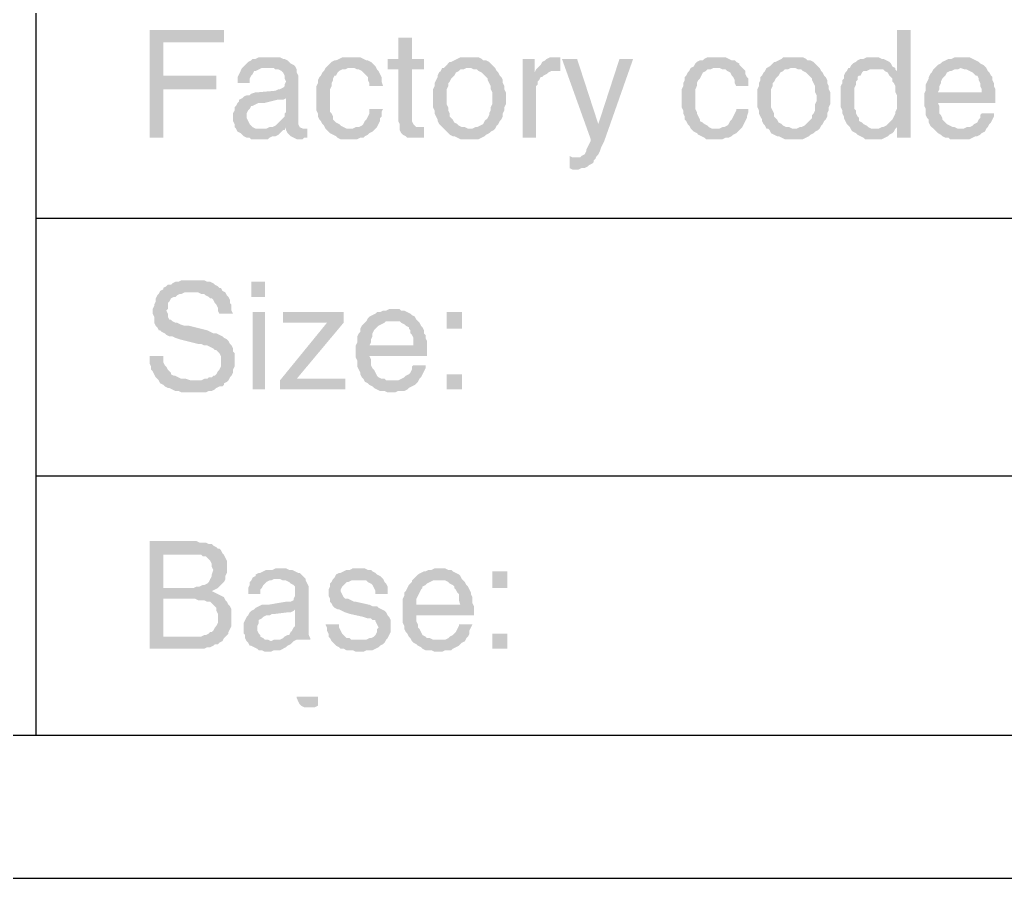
# Model space of a CAD drawing. Header units: inches. Extents: x 3613 to 8393, y -2205 to -794.
# Drawn here: x 5775.01 to 5804.36, y -1864.98 to -1839.43 of the extents above; entities that cross this region are included whole.
import ezdxf

# ---------------------------------------------------------------- set-up
doc = ezdxf.new("R2010")
doc.units = ezdxf.units.IN
doc.header["$MEASUREMENT"] = 0

msp = doc.modelspace()

# ---------------------------------------------------------------- hatches: boundary and pattern name
at = {"transparency": 33554559}
for points in [[(5781.094, -1839.738), (5778.882, -1839.738), (5778.882, -1842.942), (5779.288, -1842.942), (5779.288, -1841.498), (5780.868, -1841.498), (5780.868, -1841.091), (5779.288, -1841.091), (5779.288, -1840.099), (5781.094, -1840.099), (5781.094, -1839.918)], [(5786.69, -1839.963), (5786.284, -1839.963), (5786.284, -1840.595), (5785.968, -1840.595), (5785.968, -1840.911), (5786.284, -1840.911), (5786.284, -1842.445), (5786.329, -1842.536), (5786.329, -1842.716), (5786.374, -1842.806), (5786.419, -1842.852), (5786.419, -1842.852), (5786.51, -1842.897), (5786.555, -1842.942), (5787.051, -1842.942), (5787.051, -1842.626), (5786.825, -1842.626), (5786.78, -1842.581), (5786.735, -1842.536), (5786.69, -1842.445), (5786.69, -1840.911), (5787.051, -1840.911), (5787.051, -1840.595), (5786.69, -1840.595)], [(5801.539, -1839.738), (5801.132, -1839.738), (5801.132, -1840.956), (5800.771, -1840.956), (5800.862, -1841.001), (5800.907, -1841.091), (5800.952, -1841.137), (5800.997, -1841.182), (5800.997, -1841.272), (5801.042, -1841.317), (5801.087, -1841.407), (5801.087, -1841.588), (5801.132, -1841.678), (5801.132, -1842.084), (5801.087, -1842.175), (5801.087, -1842.22), (5801.042, -1842.31), (5800.997, -1842.4), (5800.952, -1842.445), (5800.952, -1842.445), (5800.862, -1842.536), (5800.816, -1842.581), (5800.726, -1842.626), (5801.132, -1842.626), (5801.132, -1842.942), (5801.539, -1842.942)], [(5782.448, -1840.55), (5782.132, -1840.55), (5782.041, -1840.595), (5781.951, -1840.595), (5781.906, -1840.64), (5781.816, -1840.685), (5781.771, -1840.73), (5781.726, -1840.776), (5781.68, -1840.821), (5781.635, -1840.866), (5781.59, -1840.956), (5781.545, -1841.046), (5781.5, -1841.137), (5781.5, -1841.317), (5781.861, -1841.317), (5781.861, -1841.182), (5781.906, -1841.091), (5781.951, -1841.046), (5781.996, -1840.956), (5782.041, -1840.956), (5782.132, -1840.911), (5782.222, -1840.866), (5782.402, -1840.866), (5783.215, -1840.821), (5783.17, -1840.776), (5783.079, -1840.73), (5783.034, -1840.685), (5782.989, -1840.64), (5782.899, -1840.595), (5782.854, -1840.595), (5782.764, -1840.55), (5782.538, -1840.55)], [(5784.885, -1840.55), (5784.614, -1840.55), (5784.524, -1840.595), (5784.433, -1840.64), (5784.388, -1840.64), (5784.298, -1840.685), (5784.253, -1840.73), (5784.163, -1840.821), (5784.118, -1840.866), (5784.975, -1840.866), (5785.065, -1840.911), (5785.11, -1840.911), (5785.201, -1840.956), (5785.246, -1841.001), (5785.336, -1841.091), (5785.381, -1841.137), (5785.381, -1841.227), (5785.426, -1841.317), (5785.426, -1841.407), (5785.833, -1841.407), (5785.787, -1841.272), (5785.787, -1841.137), (5785.742, -1841.046), (5785.697, -1840.956), (5785.652, -1840.911), (5785.607, -1840.821), (5785.562, -1840.776), (5785.517, -1840.73), (5785.471, -1840.685), (5785.381, -1840.64), (5785.336, -1840.64), (5785.246, -1840.595), (5785.156, -1840.55), (5784.975, -1840.55)], [(5788.405, -1840.55), (5788.134, -1840.55), (5788.044, -1840.595), (5787.954, -1840.64), (5787.863, -1840.685), (5787.818, -1840.685), (5787.728, -1840.776), (5787.683, -1840.821), (5787.638, -1840.866), (5787.593, -1840.866), (5787.548, -1840.956), (5787.502, -1841.001), (5787.457, -1841.091), (5787.457, -1841.137), (5787.412, -1841.227), (5787.367, -1841.317), (5787.367, -1841.407), (5787.322, -1841.498), (5787.322, -1841.768), (5787.322, -1842.039), (5787.367, -1842.13), (5787.367, -1842.22), (5787.412, -1842.31), (5787.457, -1842.4), (5787.457, -1842.445), (5787.502, -1842.536), (5787.548, -1842.581), (5787.638, -1842.671), (5788.405, -1842.671), (5788.36, -1842.671), (5788.27, -1842.626), (5788.179, -1842.626), (5788.089, -1842.581), (5788.044, -1842.536), (5787.954, -1842.491), (5787.909, -1842.4), (5787.863, -1842.355), (5787.818, -1842.31), (5787.818, -1842.22), (5787.773, -1842.13), (5787.773, -1842.039), (5787.728, -1841.949), (5787.728, -1841.498), (5787.773, -1841.407), (5787.773, -1841.317), (5787.818, -1841.272), (5787.863, -1841.182), (5787.909, -1841.137), (5787.954, -1841.091), (5787.999, -1841.001), (5788.089, -1840.956), (5788.134, -1840.911), (5788.225, -1840.911), (5788.315, -1840.866), (5789.172, -1840.866), (5789.127, -1840.821), (5789.037, -1840.73), (5788.992, -1840.685), (5788.902, -1840.64), (5788.811, -1840.64), (5788.766, -1840.595), (5788.676, -1840.55), (5788.495, -1840.55)], [(5791.023, -1840.55), (5790.797, -1840.55), (5790.707, -1840.595), (5790.662, -1840.64), (5790.571, -1840.685), (5790.526, -1840.776), (5790.481, -1840.821), (5790.436, -1840.866), (5790.391, -1840.911), (5791.023, -1840.956), (5791.113, -1840.956), (5791.113, -1840.55), (5791.113, -1840.55)], [(5795.762, -1840.55), (5795.491, -1840.55), (5795.401, -1840.595), (5795.355, -1840.64), (5795.265, -1840.64), (5795.175, -1840.685), (5795.13, -1840.73), (5795.085, -1840.821), (5794.994, -1840.866), (5795.852, -1840.866), (5795.942, -1840.911), (5796.032, -1840.911), (5796.078, -1840.956), (5796.168, -1841.001), (5796.213, -1841.091), (5796.258, -1841.137), (5796.303, -1841.227), (5796.303, -1841.317), (5796.348, -1841.407), (5796.709, -1841.407), (5796.709, -1841.182), (5796.664, -1841.137), (5796.619, -1841.046), (5796.619, -1840.956), (5796.574, -1840.911), (5796.484, -1840.821), (5796.439, -1840.776), (5796.439, -1840.73), (5796.348, -1840.685), (5796.303, -1840.64), (5796.213, -1840.64), (5796.123, -1840.595), (5796.032, -1840.55), (5795.852, -1840.55)], [(5798.063, -1840.55), (5797.747, -1840.55), (5797.702, -1840.595), (5797.612, -1840.64), (5797.522, -1840.685), (5797.477, -1840.685), (5797.386, -1840.776), (5797.341, -1840.821), (5797.251, -1840.866), (5797.251, -1840.866), (5797.206, -1840.956), (5797.161, -1841.001), (5797.116, -1841.091), (5797.07, -1841.137), (5797.07, -1841.227), (5797.025, -1841.317), (5797.025, -1841.407), (5796.98, -1841.498), (5796.98, -1841.768), (5796.98, -1842.039), (5797.025, -1842.13), (5797.025, -1842.22), (5797.07, -1842.31), (5797.116, -1842.4), (5797.116, -1842.445), (5797.161, -1842.536), (5797.206, -1842.581), (5797.251, -1842.671), (5798.063, -1842.671), (5798.018, -1842.671), (5797.928, -1842.626), (5797.838, -1842.626), (5797.747, -1842.581), (5797.702, -1842.536), (5797.612, -1842.491), (5797.567, -1842.4), (5797.522, -1842.355), (5797.477, -1842.31), (5797.477, -1842.22), (5797.431, -1842.13), (5797.386, -1842.039), (5797.386, -1841.498), (5797.431, -1841.407), (5797.431, -1841.317), (5797.477, -1841.272), (5797.522, -1841.182), (5797.567, -1841.137), (5797.612, -1841.091), (5797.657, -1841.001), (5797.747, -1840.956), (5797.793, -1840.911), (5797.883, -1840.911), (5797.973, -1840.866), (5798.831, -1840.866), (5798.785, -1840.821), (5798.695, -1840.73), (5798.65, -1840.685), (5798.56, -1840.64), (5798.47, -1840.64), (5798.424, -1840.595), (5798.334, -1840.55), (5798.154, -1840.55)], [(5800.41, -1840.55), (5800.23, -1840.55), (5800.139, -1840.595), (5800.049, -1840.595), (5799.959, -1840.64), (5799.914, -1840.685), (5799.824, -1840.73), (5799.778, -1840.776), (5799.733, -1840.866), (5799.688, -1840.866), (5800.5, -1840.911), (5800.726, -1840.911), (5800.771, -1840.956), (5801.132, -1840.956), (5801.087, -1840.911), (5801.087, -1840.866), (5800.997, -1840.821), (5800.952, -1840.73), (5800.907, -1840.685), (5800.816, -1840.64), (5800.726, -1840.595), (5800.681, -1840.595), (5800.591, -1840.55), (5800.5, -1840.55)], [(5803.073, -1840.55), (5802.847, -1840.55), (5802.757, -1840.595), (5802.667, -1840.595), (5802.577, -1840.64), (5802.486, -1840.685), (5802.441, -1840.73), (5802.351, -1840.776), (5802.306, -1840.821), (5802.261, -1840.866), (5803.028, -1840.866), (5803.163, -1840.911), (5803.208, -1840.911), (5803.299, -1840.956), (5803.389, -1841.001), (5803.434, -1841.046), (5803.479, -1841.091), (5803.524, -1841.091), (5803.569, -1841.182), (5803.569, -1841.227), (5803.615, -1841.317), (5803.615, -1841.407), (5803.66, -1841.498), (5803.66, -1841.588), (5802.351, -1841.588), (5801.945, -1841.633), (5801.945, -1841.994), (5801.99, -1842.084), (5801.99, -1842.265), (5802.035, -1842.355), (5802.08, -1842.4), (5802.08, -1842.491), (5802.125, -1842.581), (5802.17, -1842.626), (5802.216, -1842.671), (5803.028, -1842.671), (5802.938, -1842.671), (5802.847, -1842.626), (5802.802, -1842.626), (5802.712, -1842.581), (5802.622, -1842.536), (5802.577, -1842.491), (5802.531, -1842.445), (5802.486, -1842.4), (5802.486, -1842.355), (5802.441, -1842.265), (5802.396, -1842.22), (5802.396, -1841.994), (5802.351, -1841.904), (5804.066, -1841.904), (5804.066, -1841.498), (5804.021, -1841.407), (5804.021, -1841.317), (5803.976, -1841.227), (5803.976, -1841.137), (5803.931, -1841.091), (5803.885, -1841.001), (5803.84, -1840.956), (5803.795, -1840.866), (5803.75, -1840.821), (5803.705, -1840.776), (5803.615, -1840.73), (5803.569, -1840.685), (5803.479, -1840.64), (5803.389, -1840.595), (5803.299, -1840.55), (5803.163, -1840.55)], [(5783.215, -1840.821), (5782.402, -1840.866), (5782.583, -1840.866), (5782.628, -1840.911), (5782.718, -1840.911), (5782.809, -1840.956), (5782.854, -1841.001), (5782.899, -1841.091), (5782.899, -1841.182), (5782.944, -1841.272), (5782.944, -1841.272), (5782.899, -1841.362), (5782.899, -1841.407), (5782.854, -1841.453), (5782.764, -1841.498), (5782.718, -1841.498), (5782.628, -1841.543), (5782.132, -1841.588), (5782.041, -1841.588), (5781.906, -1841.633), (5781.861, -1841.678), (5781.771, -1841.678), (5781.68, -1841.723), (5782.944, -1841.768), (5782.944, -1842.175), (5782.944, -1842.175), (5782.899, -1842.22), (5782.899, -1842.31), (5782.854, -1842.355), (5782.764, -1842.445), (5782.718, -1842.491), (5782.673, -1842.536), (5782.628, -1842.581), (5782.538, -1842.626), (5782.448, -1842.626), (5782.357, -1842.671), (5781.455, -1842.671), (5781.5, -1842.761), (5781.59, -1842.806), (5781.635, -1842.852), (5781.68, -1842.897), (5781.771, -1842.942), (5781.861, -1842.942), (5781.906, -1842.987), (5782.402, -1842.987), (5782.448, -1842.942), (5782.538, -1842.897), (5782.628, -1842.897), (5782.718, -1842.852), (5782.764, -1842.806), (5782.854, -1842.716), (5782.899, -1842.716), (5782.944, -1842.626), (5783.35, -1842.626), (5783.305, -1842.536), (5783.305, -1841.091), (5783.26, -1841.001), (5783.26, -1840.911)], [(5784.118, -1840.866), (5784.072, -1840.956), (5784.027, -1841.001), (5783.982, -1841.091), (5783.937, -1841.137), (5783.892, -1841.227), (5783.892, -1841.317), (5783.847, -1841.407), (5783.847, -1842.13), (5783.892, -1842.22), (5783.892, -1842.31), (5783.937, -1842.4), (5783.982, -1842.445), (5784.027, -1842.536), (5784.072, -1842.581), (5784.118, -1842.671), (5784.84, -1842.671), (5784.749, -1842.671), (5784.659, -1842.626), (5784.569, -1842.581), (5784.524, -1842.536), (5784.433, -1842.491), (5784.388, -1842.445), (5784.343, -1842.4), (5784.343, -1842.31), (5784.298, -1842.22), (5784.253, -1842.175), (5784.253, -1841.498), (5784.298, -1841.407), (5784.298, -1841.317), (5784.343, -1841.227), (5784.343, -1841.182), (5784.388, -1841.091), (5784.433, -1841.091), (5784.479, -1841.001), (5784.524, -1840.956), (5784.614, -1840.911), (5784.704, -1840.911), (5784.794, -1840.866), (5784.885, -1840.866)], [(5789.172, -1840.866), (5788.405, -1840.866), (5788.45, -1840.866), (5788.54, -1840.911), (5788.631, -1840.911), (5788.676, -1840.956), (5788.766, -1841.001), (5788.811, -1841.046), (5788.902, -1841.137), (5788.947, -1841.182), (5788.947, -1841.227), (5788.992, -1841.317), (5789.037, -1841.407), (5789.037, -1841.498), (5789.082, -1841.588), (5789.082, -1841.949), (5789.037, -1842.039), (5789.037, -1842.13), (5788.992, -1842.22), (5788.992, -1842.265), (5788.947, -1842.355), (5788.902, -1842.4), (5788.856, -1842.445), (5788.811, -1842.536), (5788.721, -1842.581), (5788.631, -1842.626), (5788.586, -1842.626), (5788.495, -1842.671), (5787.638, -1842.671), (5787.683, -1842.716), (5787.773, -1842.806), (5787.818, -1842.852), (5787.909, -1842.897), (5787.954, -1842.897), (5788.044, -1842.942), (5788.134, -1842.987), (5788.676, -1842.987), (5788.766, -1842.942), (5788.856, -1842.897), (5788.902, -1842.852), (5788.992, -1842.806), (5789.037, -1842.761), (5789.127, -1842.716), (5789.172, -1842.671), (5789.172, -1842.671), (5789.217, -1842.581), (5789.263, -1842.536), (5789.308, -1842.445), (5789.353, -1842.4), (5789.398, -1842.31), (5789.398, -1842.22), (5789.443, -1842.13), (5789.443, -1842.039), (5789.488, -1841.949), (5789.488, -1841.768), (5789.488, -1841.588), (5789.443, -1841.498), (5789.443, -1841.407), (5789.398, -1841.317), (5789.398, -1841.227), (5789.353, -1841.137), (5789.308, -1841.091), (5789.263, -1841.001), (5789.217, -1840.956)], [(5790.346, -1840.595), (5789.985, -1840.595), (5789.985, -1842.942), (5790.391, -1842.942), (5790.391, -1841.407), (5790.436, -1841.362), (5790.436, -1841.272), (5790.481, -1841.227), (5790.526, -1841.137), (5790.571, -1841.137), (5790.617, -1841.091), (5790.707, -1841.046), (5790.346, -1841.001)], [(5791.609, -1840.595), (5791.158, -1840.595), (5792.016, -1842.987), (5792.241, -1842.536)], [(5793.279, -1840.595), (5792.873, -1840.595), (5792.241, -1842.536), (5792.016, -1842.987), (5792.016, -1843.032), (5792.016, -1843.032), (5791.971, -1843.122), (5791.925, -1843.213), (5791.88, -1843.303), (5791.88, -1843.348), (5791.835, -1843.438), (5791.745, -1843.483), (5791.7, -1843.529), (5791.609, -1843.529), (5792.151, -1843.574), (5792.196, -1843.483), (5792.241, -1843.438), (5792.286, -1843.348), (5792.332, -1843.213), (5792.377, -1843.122), (5792.422, -1843.032)], [(5794.994, -1840.866), (5794.949, -1840.956), (5794.904, -1841.001), (5794.859, -1841.091), (5794.814, -1841.137), (5794.814, -1841.227), (5794.769, -1841.317), (5794.769, -1841.407), (5794.724, -1841.498), (5794.724, -1842.039), (5794.769, -1842.13), (5794.769, -1842.22), (5794.814, -1842.31), (5794.814, -1842.4), (5794.859, -1842.445), (5794.904, -1842.536), (5794.949, -1842.581), (5794.994, -1842.671), (5795.762, -1842.671), (5795.626, -1842.671), (5795.536, -1842.626), (5795.491, -1842.581), (5795.401, -1842.536), (5795.355, -1842.491), (5795.265, -1842.445), (5795.265, -1842.4), (5795.22, -1842.31), (5795.175, -1842.22), (5795.175, -1842.175), (5795.13, -1842.084), (5795.13, -1841.498), (5795.175, -1841.407), (5795.175, -1841.317), (5795.22, -1841.227), (5795.265, -1841.182), (5795.31, -1841.091), (5795.31, -1841.091), (5795.355, -1841.001), (5795.446, -1840.956), (5795.491, -1840.911), (5795.581, -1840.911), (5795.671, -1840.866), (5795.762, -1840.866)], [(5798.831, -1840.866), (5798.063, -1840.866), (5798.108, -1840.866), (5798.199, -1840.911), (5798.289, -1840.911), (5798.334, -1840.956), (5798.424, -1841.001), (5798.47, -1841.046), (5798.56, -1841.137), (5798.605, -1841.182), (5798.605, -1841.227), (5798.65, -1841.317), (5798.695, -1841.407), (5798.695, -1841.588), (5798.74, -1841.678), (5798.74, -1841.859), (5798.695, -1841.949), (5798.695, -1842.13), (5798.65, -1842.22), (5798.605, -1842.265), (5798.605, -1842.355), (5798.56, -1842.4), (5798.515, -1842.445), (5798.424, -1842.536), (5798.379, -1842.581), (5798.289, -1842.626), (5798.244, -1842.626), (5798.154, -1842.671), (5797.296, -1842.671), (5797.341, -1842.716), (5797.386, -1842.806), (5797.477, -1842.852), (5797.567, -1842.897), (5797.612, -1842.897), (5797.702, -1842.942), (5797.793, -1842.987), (5798.334, -1842.987), (5798.424, -1842.942), (5798.515, -1842.897), (5798.56, -1842.852), (5798.65, -1842.806), (5798.695, -1842.761), (5798.785, -1842.716), (5798.831, -1842.671), (5798.831, -1842.671), (5798.876, -1842.581), (5798.921, -1842.536), (5798.966, -1842.445), (5799.011, -1842.4), (5799.056, -1842.31), (5799.056, -1842.22), (5799.101, -1842.13), (5799.101, -1842.039), (5799.147, -1841.949), (5799.147, -1841.768), (5799.147, -1841.588), (5799.101, -1841.498), (5799.101, -1841.407), (5799.056, -1841.317), (5799.056, -1841.227), (5799.011, -1841.137), (5798.966, -1841.091), (5798.921, -1841.001), (5798.876, -1840.956)], [(5799.688, -1840.866), (5799.643, -1840.956), (5799.598, -1841.001), (5799.553, -1841.091), (5799.553, -1841.182), (5799.508, -1841.227), (5799.508, -1841.317), (5799.462, -1841.407), (5799.462, -1842.039), (5799.508, -1842.13), (5799.508, -1842.22), (5799.553, -1842.31), (5799.553, -1842.355), (5799.598, -1842.445), (5799.643, -1842.536), (5799.688, -1842.581), (5799.733, -1842.626), (5799.778, -1842.716), (5799.824, -1842.761), (5799.914, -1842.806), (5799.959, -1842.852), (5800.049, -1842.897), (5800.139, -1842.942), (5800.185, -1842.987), (5800.681, -1842.987), (5800.771, -1842.942), (5800.862, -1842.897), (5800.907, -1842.852), (5800.997, -1842.806), (5801.042, -1842.761), (5801.087, -1842.671), (5800.365, -1842.671), (5800.275, -1842.626), (5800.23, -1842.581), (5800.139, -1842.536), (5800.094, -1842.491), (5800.004, -1842.445), (5800.004, -1842.355), (5799.959, -1842.31), (5799.914, -1842.22), (5799.914, -1842.13), (5799.869, -1842.084), (5799.869, -1841.453), (5799.914, -1841.362), (5799.914, -1841.272), (5799.959, -1841.227), (5799.959, -1841.137), (5800.004, -1841.091), (5800.049, -1841.091), (5800.094, -1841.001), (5800.139, -1840.956), (5800.23, -1840.956), (5800.32, -1840.911), (5800.5, -1840.911)], [(5802.261, -1840.866), (5802.216, -1840.911), (5802.17, -1841.001), (5802.125, -1841.046), (5802.08, -1841.137), (5802.08, -1841.182), (5802.035, -1841.272), (5801.99, -1841.362), (5801.99, -1841.543), (5801.945, -1841.633), (5802.351, -1841.588), (5802.396, -1841.498), (5802.396, -1841.407), (5802.441, -1841.317), (5802.441, -1841.272), (5802.486, -1841.182), (5802.531, -1841.137), (5802.577, -1841.091), (5802.622, -1841.001), (5802.712, -1840.956), (5802.757, -1840.956), (5802.847, -1840.911), (5802.938, -1840.911), (5803.028, -1840.866)], [(5790.391, -1840.911), (5790.346, -1841.001), (5790.707, -1841.046), (5790.752, -1841.001), (5790.842, -1840.956), (5791.023, -1840.956)], [(5781.68, -1841.723), (5781.635, -1841.768), (5781.545, -1841.814), (5781.545, -1841.859), (5781.5, -1841.904), (5781.455, -1841.994), (5781.41, -1842.039), (5781.41, -1842.13), (5781.364, -1842.22), (5781.364, -1842.445), (5781.41, -1842.536), (5781.41, -1842.626), (5781.455, -1842.671), (5782.177, -1842.671), (5782.041, -1842.671), (5781.951, -1842.626), (5781.906, -1842.581), (5781.861, -1842.536), (5781.816, -1842.445), (5781.771, -1842.355), (5781.771, -1842.22), (5781.816, -1842.13), (5781.861, -1842.084), (5781.906, -1841.994), (5781.951, -1841.994), (5782.041, -1841.949), (5782.132, -1841.904), (5782.312, -1841.904), (5782.673, -1841.814), (5782.854, -1841.814), (5782.944, -1841.768)], [(5785.833, -1842.084), (5785.426, -1842.084), (5785.426, -1842.22), (5785.381, -1842.31), (5785.336, -1842.4), (5785.291, -1842.445), (5785.246, -1842.536), (5785.201, -1842.581), (5785.11, -1842.626), (5785.02, -1842.626), (5784.93, -1842.671), (5784.118, -1842.671), (5784.163, -1842.716), (5784.208, -1842.761), (5784.253, -1842.806), (5784.343, -1842.852), (5784.433, -1842.897), (5784.479, -1842.942), (5784.569, -1842.987), (5785.065, -1842.987), (5785.156, -1842.942), (5785.246, -1842.942), (5785.291, -1842.897), (5785.381, -1842.852), (5785.426, -1842.806), (5785.517, -1842.761), (5785.562, -1842.716), (5785.607, -1842.671), (5785.652, -1842.626), (5785.697, -1842.536), (5785.742, -1842.445), (5785.742, -1842.355), (5785.787, -1842.31), (5785.787, -1842.175)], [(5796.709, -1842.084), (5796.348, -1842.084), (5796.348, -1842.13), (5796.303, -1842.22), (5796.258, -1842.31), (5796.213, -1842.4), (5796.168, -1842.445), (5796.123, -1842.536), (5796.078, -1842.581), (5795.987, -1842.626), (5795.942, -1842.626), (5795.852, -1842.671), (5794.994, -1842.671), (5795.039, -1842.716), (5795.085, -1842.761), (5795.175, -1842.806), (5795.22, -1842.852), (5795.31, -1842.897), (5795.401, -1842.942), (5795.446, -1842.987), (5795.942, -1842.987), (5796.032, -1842.942), (5796.123, -1842.942), (5796.213, -1842.897), (5796.258, -1842.852), (5796.348, -1842.806), (5796.393, -1842.761), (5796.439, -1842.716), (5796.484, -1842.671), (5796.529, -1842.626), (5796.574, -1842.536), (5796.619, -1842.445), (5796.664, -1842.355), (5796.664, -1842.31), (5796.709, -1842.175)], [(5804.021, -1842.22), (5803.66, -1842.22), (5803.615, -1842.265), (5803.615, -1842.355), (5803.569, -1842.4), (5803.524, -1842.491), (5803.434, -1842.536), (5803.389, -1842.581), (5803.299, -1842.626), (5803.208, -1842.626), (5803.118, -1842.671), (5802.216, -1842.671), (5802.306, -1842.761), (5802.351, -1842.806), (5802.441, -1842.852), (5802.486, -1842.897), (5802.577, -1842.942), (5802.667, -1842.942), (5802.712, -1842.987), (5803.299, -1842.987), (5803.389, -1842.942), (5803.479, -1842.897), (5803.524, -1842.897), (5803.615, -1842.852), (5803.66, -1842.806), (5803.75, -1842.761), (5803.795, -1842.671), (5803.84, -1842.626), (5803.885, -1842.536), (5803.931, -1842.491), (5803.976, -1842.4), (5804.021, -1842.31)], [(5783.35, -1842.626), (5782.944, -1842.626), (5782.944, -1842.716), (5783.441, -1842.671), (5783.441, -1842.671)], [(5800.726, -1842.626), (5800.681, -1842.626), (5800.591, -1842.671), (5800.5, -1842.671), (5801.087, -1842.671), (5801.132, -1842.626)], [(5783.576, -1842.671), (5783.441, -1842.671), (5782.944, -1842.716), (5782.989, -1842.806), (5783.034, -1842.852), (5783.034, -1842.852), (5783.079, -1842.897), (5783.17, -1842.942), (5783.26, -1842.987), (5783.441, -1842.987), (5783.486, -1842.942), (5783.576, -1842.942)], [(5791.384, -1843.483), (5791.384, -1843.845), (5791.384, -1843.845), (5791.474, -1843.89), (5791.655, -1843.89), (5791.745, -1843.845), (5791.835, -1843.845), (5791.925, -1843.799), (5791.971, -1843.754), (5792.061, -1843.709), (5792.106, -1843.664), (5792.106, -1843.619), (5792.151, -1843.574), (5791.609, -1843.529), (5791.474, -1843.529)], [(5780.146, -1847.184), (5779.83, -1847.184), (5779.74, -1847.229), (5779.649, -1847.229), (5779.559, -1847.275), (5779.514, -1847.32), (5779.424, -1847.32), (5779.379, -1847.365), (5779.288, -1847.41), (5779.288, -1847.455), (5779.198, -1847.5), (5780.146, -1847.545), (5780.326, -1847.545), (5780.417, -1847.591), (5780.507, -1847.591), (5780.552, -1847.636), (5780.642, -1847.681), (5780.687, -1847.726), (5780.733, -1847.726), (5780.778, -1847.771), (5780.823, -1847.861), (5780.868, -1847.906), (5780.913, -1847.997), (5780.913, -1848.087), (5780.958, -1848.177), (5781.364, -1848.177), (5781.319, -1848.087), (5781.319, -1847.906), (5781.274, -1847.861), (5781.274, -1847.771), (5781.229, -1847.681), (5781.184, -1847.636), (5781.139, -1847.545), (5781.049, -1847.5), (5781.003, -1847.41), (5780.958, -1847.41), (5780.913, -1847.365), (5780.823, -1847.32), (5780.778, -1847.275), (5780.687, -1847.229), (5780.597, -1847.229), (5780.507, -1847.184), (5780.236, -1847.184)], [(5782.312, -1847.681), (5782.312, -1847.229), (5781.906, -1847.229), (5781.906, -1847.681)], [(5779.198, -1847.5), (5779.153, -1847.591), (5779.108, -1847.636), (5779.063, -1847.726), (5779.063, -1847.816), (5779.018, -1847.906), (5779.018, -1847.952), (5778.972, -1848.042), (5778.972, -1848.177), (5778.972, -1848.177), (5779.018, -1848.267), (5779.018, -1848.448), (5779.063, -1848.538), (5779.108, -1848.583), (5779.153, -1848.674), (5779.198, -1848.674), (5779.243, -1848.719), (5779.333, -1848.764), (5779.379, -1848.809), (5779.469, -1848.854), (5779.559, -1848.854), (5779.649, -1848.899), (5779.785, -1848.944), (5780.326, -1849.08), (5780.417, -1849.08), (5780.507, -1849.125), (5780.597, -1849.125), (5780.687, -1849.17), (5780.778, -1849.215), (5780.823, -1849.26), (5780.868, -1849.26), (5780.913, -1849.306), (5780.958, -1849.351), (5781.003, -1849.441), (5781.003, -1849.757), (5780.958, -1849.847), (5780.913, -1849.892), (5780.868, -1849.983), (5780.823, -1850.028), (5780.778, -1850.028), (5780.733, -1850.073), (5780.642, -1850.073), (5780.597, -1850.118), (5780.507, -1850.118), (5780.417, -1850.163), (5779.153, -1850.163), (5779.198, -1850.253), (5779.288, -1850.298), (5779.333, -1850.344), (5779.424, -1850.389), (5779.469, -1850.389), (5779.559, -1850.434), (5779.649, -1850.479), (5779.74, -1850.479), (5779.83, -1850.524), (5780.552, -1850.524), (5780.642, -1850.479), (5780.733, -1850.479), (5780.823, -1850.434), (5780.868, -1850.389), (5780.958, -1850.344), (5781.049, -1850.344), (5781.094, -1850.298), (5781.094, -1850.253), (5781.184, -1850.208), (5781.229, -1850.163), (5781.274, -1850.073), (5781.319, -1850.028), (5781.364, -1849.937), (5781.364, -1849.847), (5781.41, -1849.757), (5781.41, -1849.576), (5781.41, -1849.351), (5781.364, -1849.306), (5781.364, -1849.215), (5781.319, -1849.125), (5781.274, -1849.08), (5781.229, -1848.99), (5781.229, -1848.99), (5781.184, -1848.944), (5781.094, -1848.899), (5781.049, -1848.854), (5780.958, -1848.809), (5780.868, -1848.764), (5780.778, -1848.764), (5780.687, -1848.719), (5780.597, -1848.674), (5780.056, -1848.538), (5779.92, -1848.538), (5779.785, -1848.493), (5779.695, -1848.448), (5779.649, -1848.448), (5779.559, -1848.403), (5779.514, -1848.358), (5779.469, -1848.358), (5779.424, -1848.267), (5779.424, -1848.177), (5779.379, -1848.087), (5779.424, -1848.042), (5779.424, -1847.861), (5779.469, -1847.816), (5779.514, -1847.726), (5779.604, -1847.681), (5779.649, -1847.681), (5779.695, -1847.636), (5779.785, -1847.591), (5779.83, -1847.591), (5779.92, -1847.545), (5780.146, -1847.545)], [(5782.312, -1850.434), (5782.312, -1848.132), (5781.951, -1848.132), (5781.951, -1850.434)], [(5784.659, -1848.132), (5782.854, -1848.132), (5782.854, -1848.448), (5784.163, -1848.448), (5782.764, -1850.163), (5782.764, -1850.434), (5784.704, -1850.434), (5784.704, -1850.118), (5783.26, -1850.118), (5784.659, -1848.448), (5784.659, -1848.267)], [(5786.148, -1848.042), (5786.013, -1848.042), (5785.923, -1848.087), (5785.833, -1848.087), (5785.742, -1848.132), (5785.652, -1848.132), (5785.607, -1848.177), (5785.517, -1848.222), (5785.426, -1848.267), (5785.381, -1848.313), (5785.336, -1848.403), (5786.329, -1848.403), (5786.374, -1848.448), (5786.464, -1848.493), (5786.51, -1848.538), (5786.6, -1848.583), (5786.6, -1848.629), (5786.645, -1848.674), (5786.645, -1848.764), (5786.69, -1848.809), (5786.735, -1848.899), (5786.735, -1849.125), (5785.02, -1849.125), (5785.02, -1849.486), (5785.065, -1849.576), (5785.065, -1849.757), (5785.11, -1849.847), (5785.156, -1849.937), (5785.156, -1849.983), (5785.201, -1850.073), (5785.246, -1850.118), (5785.291, -1850.208), (5786.103, -1850.163), (5785.923, -1850.163), (5785.878, -1850.118), (5785.787, -1850.118), (5785.697, -1850.073), (5785.652, -1850.028), (5785.607, -1849.937), (5785.607, -1849.937), (5785.562, -1849.847), (5785.517, -1849.802), (5785.471, -1849.712), (5785.471, -1849.531), (5785.426, -1849.441), (5787.141, -1849.441), (5787.141, -1848.99), (5787.096, -1848.899), (5787.096, -1848.809), (5787.051, -1848.764), (5787.051, -1848.674), (5787.006, -1848.583), (5786.961, -1848.538), (5786.916, -1848.448), (5786.871, -1848.403), (5786.825, -1848.358), (5786.78, -1848.267), (5786.69, -1848.222), (5786.645, -1848.177), (5786.555, -1848.132), (5786.464, -1848.087), (5786.374, -1848.087), (5786.329, -1848.042), (5786.239, -1848.042)], [(5788.179, -1848.629), (5788.179, -1848.132), (5787.728, -1848.132), (5787.728, -1848.629)], [(5785.336, -1848.403), (5785.291, -1848.448), (5785.246, -1848.493), (5785.201, -1848.538), (5785.156, -1848.629), (5785.156, -1848.719), (5785.11, -1848.764), (5785.065, -1848.854), (5785.065, -1849.035), (5785.02, -1849.125), (5785.426, -1849.125), (5785.471, -1849.035), (5785.471, -1848.944), (5785.517, -1848.854), (5785.517, -1848.764), (5785.562, -1848.674), (5785.607, -1848.629), (5785.652, -1848.583), (5785.697, -1848.538), (5785.787, -1848.493), (5785.878, -1848.448), (5785.923, -1848.403), (5786.103, -1848.403)], [(5779.288, -1849.441), (5778.882, -1849.441), (5778.882, -1849.667), (5778.927, -1849.757), (5778.927, -1849.847), (5778.972, -1849.892), (5779.018, -1849.983), (5779.063, -1850.073), (5779.108, -1850.118), (5779.153, -1850.163), (5780.191, -1850.163), (5780.101, -1850.163), (5779.965, -1850.118), (5779.83, -1850.118), (5779.74, -1850.073), (5779.649, -1850.028), (5779.604, -1850.028), (5779.514, -1849.983), (5779.514, -1849.937), (5779.469, -1849.892), (5779.424, -1849.847), (5779.379, -1849.757), (5779.333, -1849.712), (5779.288, -1849.621), (5779.288, -1849.531)], [(5787.096, -1849.712), (5786.735, -1849.712), (5786.69, -1849.757), (5786.69, -1849.847), (5786.645, -1849.937), (5786.6, -1849.983), (5786.51, -1850.028), (5786.464, -1850.073), (5786.374, -1850.118), (5786.284, -1850.163), (5786.103, -1850.163), (5785.291, -1850.208), (5785.291, -1850.208), (5785.381, -1850.253), (5785.426, -1850.298), (5785.517, -1850.344), (5785.562, -1850.389), (5785.652, -1850.434), (5785.742, -1850.479), (5785.878, -1850.479), (5785.968, -1850.524), (5786.194, -1850.524), (5786.284, -1850.479), (5786.464, -1850.479), (5786.555, -1850.434), (5786.6, -1850.389), (5786.69, -1850.344), (5786.78, -1850.298), (5786.825, -1850.253), (5786.871, -1850.208), (5786.916, -1850.118), (5786.961, -1850.073), (5787.006, -1849.983), (5787.051, -1849.892), (5787.096, -1849.802)], [(5788.179, -1850.434), (5788.179, -1849.983), (5787.728, -1849.983), (5787.728, -1850.434)], [(5780.281, -1854.947), (5778.882, -1854.947), (5778.882, -1858.151), (5780.507, -1858.151), (5780.597, -1858.106), (5780.687, -1858.106), (5780.778, -1858.061), (5780.823, -1858.016), (5780.913, -1858.016), (5780.958, -1857.971), (5781.049, -1857.926), (5781.049, -1857.926), (5781.094, -1857.836), (5779.288, -1857.79), (5779.288, -1856.662), (5780.146, -1856.662), (5781.094, -1856.617), (5781.003, -1856.572), (5781.003, -1856.572), (5780.913, -1856.527), (5780.823, -1856.482), (5780.733, -1856.436), (5780.823, -1856.391), (5780.913, -1856.346), (5779.288, -1856.346), (5779.288, -1855.353), (5780.146, -1855.353), (5781.049, -1855.308), (5781.003, -1855.218), (5780.958, -1855.173), (5780.913, -1855.173), (5780.868, -1855.128), (5780.778, -1855.082), (5780.733, -1855.037), (5780.642, -1855.037), (5780.552, -1854.992), (5780.372, -1854.992)], [(5781.049, -1855.308), (5780.146, -1855.353), (5780.417, -1855.353), (5780.462, -1855.398), (5780.552, -1855.398), (5780.597, -1855.444), (5780.642, -1855.489), (5780.687, -1855.534), (5780.733, -1855.624), (5780.733, -1855.714), (5780.778, -1855.805), (5780.778, -1855.805), (5780.733, -1855.94), (5780.733, -1855.985), (5780.687, -1856.075), (5780.642, -1856.166), (5780.597, -1856.211), (5780.597, -1856.211), (5780.507, -1856.256), (5780.462, -1856.256), (5780.372, -1856.301), (5780.281, -1856.301), (5780.191, -1856.346), (5779.288, -1856.346), (5780.913, -1856.346), (5781.003, -1856.256), (5781.049, -1856.211), (5781.094, -1856.166), (5781.139, -1856.075), (5781.139, -1855.985), (5781.184, -1855.895), (5781.184, -1855.714), (5781.184, -1855.534), (5781.139, -1855.444), (5781.094, -1855.353)], [(5782.764, -1855.759), (5782.628, -1855.759), (5782.538, -1855.805), (5782.357, -1855.805), (5782.267, -1855.85), (5782.177, -1855.895), (5782.132, -1855.895), (5782.041, -1855.94), (5782.041, -1855.985), (5781.951, -1856.03), (5781.906, -1856.12), (5781.861, -1856.166), (5781.861, -1856.256), (5781.816, -1856.346), (5781.816, -1856.527), (5782.177, -1856.527), (5782.177, -1856.391), (5782.222, -1856.346), (5782.267, -1856.256), (5782.312, -1856.211), (5782.357, -1856.166), (5782.448, -1856.12), (5782.493, -1856.12), (5782.583, -1856.075), (5783.531, -1856.075), (5783.441, -1855.985), (5783.395, -1855.94), (5783.35, -1855.895), (5783.305, -1855.895), (5783.215, -1855.85), (5783.125, -1855.805), (5783.034, -1855.805), (5782.944, -1855.759), (5782.854, -1855.759)], [(5785.065, -1855.759), (5784.93, -1855.759), (5784.84, -1855.805), (5784.749, -1855.805), (5784.659, -1855.85), (5784.569, -1855.895), (5784.524, -1855.895), (5784.433, -1855.94), (5784.388, -1856.03), (5784.343, -1856.075), (5784.298, -1856.166), (5784.253, -1856.211), (5784.253, -1856.301), (5784.208, -1856.391), (5784.208, -1856.572), (5784.253, -1856.662), (5784.253, -1856.752), (5784.298, -1856.797), (5784.343, -1856.888), (5784.388, -1856.933), (5784.479, -1856.978), (5784.524, -1856.978), (5784.614, -1857.023), (5784.704, -1857.068), (5784.84, -1857.113), (5785.246, -1857.204), (5785.246, -1857.204), (5785.381, -1857.249), (5785.471, -1857.249), (5785.517, -1857.294), (5785.607, -1857.294), (5785.607, -1857.339), (5785.652, -1857.429), (5785.697, -1857.52), (5785.652, -1857.565), (5785.652, -1857.655), (5785.607, -1857.745), (5785.562, -1857.79), (5785.471, -1857.836), (5785.426, -1857.836), (5785.336, -1857.881), (5785.156, -1857.881), (5784.298, -1857.926), (5784.343, -1857.971), (5784.388, -1858.016), (5784.433, -1858.061), (5784.524, -1858.106), (5784.569, -1858.151), (5784.659, -1858.151), (5784.749, -1858.197), (5784.93, -1858.197), (5785.02, -1858.242), (5785.246, -1858.242), (5785.336, -1858.197), (5785.517, -1858.197), (5785.607, -1858.151), (5785.697, -1858.106), (5785.742, -1858.061), (5785.833, -1858.016), (5785.833, -1858.016), (5785.878, -1857.971), (5785.923, -1857.881), (5785.968, -1857.836), (5786.013, -1857.745), (5786.058, -1857.655), (5786.058, -1857.474), (5786.058, -1857.294), (5786.013, -1857.204), (5785.968, -1857.159), (5785.923, -1857.068), (5785.923, -1857.068), (5785.878, -1857.023), (5785.787, -1856.978), (5785.697, -1856.933), (5785.652, -1856.888), (5785.517, -1856.888), (5785.426, -1856.843), (5785.02, -1856.752), (5784.975, -1856.752), (5784.885, -1856.707), (5784.794, -1856.662), (5784.704, -1856.662), (5784.659, -1856.617), (5784.659, -1856.617), (5784.614, -1856.527), (5784.569, -1856.436), (5784.569, -1856.391), (5784.614, -1856.301), (5784.659, -1856.256), (5784.704, -1856.211), (5784.749, -1856.166), (5784.794, -1856.166), (5784.885, -1856.12), (5785.065, -1856.12), (5785.833, -1856.075), (5785.787, -1856.03), (5785.742, -1855.985), (5785.652, -1855.94), (5785.607, -1855.895), (5785.517, -1855.85), (5785.471, -1855.805), (5785.381, -1855.805), (5785.291, -1855.759), (5785.201, -1855.759)], [(5787.502, -1855.759), (5787.367, -1855.759), (5787.277, -1855.805), (5787.186, -1855.805), (5787.096, -1855.85), (5787.051, -1855.85), (5786.961, -1855.895), (5786.871, -1855.94), (5786.825, -1855.985), (5786.78, -1856.03), (5786.69, -1856.12), (5787.683, -1856.12), (5787.773, -1856.166), (5787.818, -1856.211), (5787.909, -1856.256), (5787.954, -1856.301), (5787.954, -1856.346), (5787.999, -1856.391), (5788.044, -1856.482), (5788.089, -1856.527), (5788.089, -1856.707), (5788.134, -1856.843), (5786.419, -1856.843), (5786.419, -1857.384), (5786.464, -1857.474), (5786.464, -1857.565), (5786.51, -1857.655), (5786.555, -1857.7), (5786.6, -1857.79), (5786.645, -1857.836), (5786.69, -1857.926), (5787.502, -1857.881), (5787.322, -1857.881), (5787.232, -1857.836), (5787.141, -1857.836), (5787.096, -1857.79), (5787.006, -1857.745), (5786.961, -1857.655), (5786.961, -1857.655), (5786.916, -1857.565), (5786.871, -1857.52), (5786.871, -1857.429), (5786.825, -1857.339), (5786.825, -1857.159), (5788.54, -1857.159), (5788.54, -1856.888), (5788.495, -1856.797), (5788.495, -1856.617), (5788.45, -1856.527), (5788.45, -1856.482), (5788.405, -1856.391), (5788.36, -1856.301), (5788.315, -1856.256), (5788.27, -1856.166), (5788.225, -1856.12), (5788.179, -1856.075), (5788.134, -1855.985), (5788.089, -1855.94), (5787.999, -1855.895), (5787.909, -1855.85), (5787.863, -1855.805), (5787.773, -1855.805), (5787.683, -1855.759), (5787.593, -1855.759)], [(5783.531, -1856.075), (5782.718, -1856.075), (5782.764, -1856.075), (5782.854, -1856.12), (5782.944, -1856.12), (5783.034, -1856.166), (5783.079, -1856.211), (5783.17, -1856.256), (5783.215, -1856.301), (5783.215, -1856.572), (5783.17, -1856.662), (5783.17, -1856.707), (5783.079, -1856.752), (5782.944, -1856.752), (5782.402, -1856.843), (5782.222, -1856.843), (5782.132, -1856.888), (5782.041, -1856.933), (5781.996, -1856.978), (5783.215, -1856.978), (5783.215, -1857.384), (5783.215, -1857.474), (5783.17, -1857.52), (5783.125, -1857.61), (5783.079, -1857.655), (5783.034, -1857.745), (5782.989, -1857.745), (5782.899, -1857.79), (5782.854, -1857.836), (5782.764, -1857.881), (5782.583, -1857.881), (5782.493, -1857.926), (5781.771, -1857.926), (5781.816, -1857.971), (5781.861, -1858.061), (5781.906, -1858.061), (5781.996, -1858.106), (5782.087, -1858.151), (5782.132, -1858.197), (5782.222, -1858.197), (5782.312, -1858.242), (5782.493, -1858.242), (5782.583, -1858.197), (5782.764, -1858.197), (5782.854, -1858.151), (5782.944, -1858.106), (5782.989, -1858.061), (5783.079, -1858.016), (5783.125, -1857.971), (5783.17, -1857.926), (5783.26, -1857.881), (5783.666, -1857.881), (5783.666, -1857.836), (5783.621, -1857.745), (5783.621, -1856.301), (5783.576, -1856.211), (5783.531, -1856.12)], [(5785.833, -1856.075), (5785.065, -1856.12), (5785.336, -1856.12), (5785.381, -1856.166), (5785.471, -1856.211), (5785.471, -1856.211), (5785.517, -1856.256), (5785.562, -1856.346), (5785.607, -1856.436), (5785.607, -1856.527), (5785.968, -1856.527), (5785.968, -1856.301), (5785.923, -1856.211), (5785.878, -1856.166)], [(5786.69, -1856.12), (5786.69, -1856.166), (5786.645, -1856.211), (5786.6, -1856.256), (5786.555, -1856.346), (5786.51, -1856.436), (5786.464, -1856.482), (5786.464, -1856.572), (5786.419, -1856.662), (5786.419, -1856.843), (5786.825, -1856.843), (5786.825, -1856.662), (5786.871, -1856.572), (5786.916, -1856.482), (5786.961, -1856.391), (5787.006, -1856.346), (5787.006, -1856.301), (5787.096, -1856.256), (5787.141, -1856.211), (5787.232, -1856.166), (5787.322, -1856.12), (5787.502, -1856.12)], [(5789.533, -1856.346), (5789.533, -1855.85), (5789.082, -1855.85), (5789.082, -1856.346)], [(5781.094, -1856.617), (5780.146, -1856.662), (5780.236, -1856.662), (5780.326, -1856.707), (5780.507, -1856.707), (5780.597, -1856.752), (5780.687, -1856.752), (5780.733, -1856.797), (5780.733, -1856.797), (5780.823, -1856.888), (5780.868, -1856.933), (5780.868, -1857.023), (5780.913, -1857.113), (5780.913, -1857.384), (5780.868, -1857.474), (5780.823, -1857.52), (5780.778, -1857.61), (5780.733, -1857.655), (5780.687, -1857.655), (5780.642, -1857.7), (5780.552, -1857.745), (5780.507, -1857.745), (5780.417, -1857.79), (5779.288, -1857.79), (5781.094, -1857.836), (5781.139, -1857.79), (5781.229, -1857.7), (5781.229, -1857.655), (5781.274, -1857.565), (5781.319, -1857.474), (5781.319, -1856.978), (5781.274, -1856.888), (5781.229, -1856.843), (5781.184, -1856.752), (5781.139, -1856.707)], [(5781.996, -1856.978), (5781.906, -1857.023), (5781.861, -1857.068), (5781.861, -1857.068), (5781.816, -1857.159), (5781.771, -1857.204), (5781.726, -1857.294), (5781.68, -1857.384), (5781.68, -1857.565), (5781.68, -1857.7), (5781.726, -1857.745), (5781.726, -1857.836), (5781.771, -1857.926), (5782.493, -1857.926), (5782.402, -1857.881), (5782.312, -1857.881), (5782.267, -1857.836), (5782.177, -1857.79), (5782.177, -1857.745), (5782.132, -1857.7), (5782.087, -1857.61), (5782.087, -1857.474), (5782.132, -1857.384), (5782.132, -1857.294), (5782.222, -1857.249), (5782.267, -1857.204), (5782.357, -1857.159), (5782.448, -1857.159), (5782.538, -1857.113), (5782.628, -1857.113), (5782.989, -1857.068), (5783.079, -1857.068), (5783.17, -1857.023), (5783.215, -1856.978)], [(5784.524, -1857.429), (5784.118, -1857.429), (5784.163, -1857.52), (5784.163, -1857.61), (5784.208, -1857.7), (5784.208, -1857.79), (5784.253, -1857.836), (5784.298, -1857.926), (5785.156, -1857.881), (5784.885, -1857.881), (5784.84, -1857.836), (5784.749, -1857.836), (5784.704, -1857.79), (5784.659, -1857.745), (5784.614, -1857.7), (5784.569, -1857.61), (5784.524, -1857.52)], [(5788.495, -1857.429), (5788.089, -1857.429), (5788.089, -1857.474), (5788.044, -1857.565), (5787.999, -1857.655), (5787.954, -1857.7), (5787.909, -1857.745), (5787.818, -1857.79), (5787.773, -1857.836), (5787.683, -1857.881), (5787.502, -1857.881), (5786.69, -1857.926), (5786.69, -1857.926), (5786.735, -1857.971), (5786.825, -1858.016), (5786.871, -1858.061), (5786.961, -1858.106), (5787.006, -1858.151), (5787.096, -1858.197), (5787.277, -1858.197), (5787.367, -1858.242), (5787.593, -1858.242), (5787.683, -1858.197), (5787.863, -1858.197), (5787.909, -1858.151), (5787.999, -1858.106), (5788.089, -1858.061), (5788.134, -1858.016), (5788.179, -1857.971), (5788.27, -1857.926), (5788.315, -1857.836), (5788.36, -1857.79), (5788.405, -1857.7), (5788.405, -1857.61), (5788.45, -1857.52)], [(5789.533, -1858.151), (5789.533, -1857.7), (5789.082, -1857.7), (5789.082, -1858.151)], [(5783.892, -1859.577), (5783.756, -1859.577), (5783.26, -1859.622), (5783.305, -1859.713), (5783.35, -1859.803), (5783.35, -1859.803), (5783.395, -1859.848), (5783.486, -1859.893), (5783.802, -1859.893), (5783.892, -1859.848)], [(5783.666, -1859.577), (5783.26, -1859.577), (5783.26, -1859.622), (5783.756, -1859.577), (5783.756, -1859.577)]]:
    msp.add_hatch(color=256, dxfattribs=at).paths.add_polyline_path(points)

# ---------------------------------------------------------------- linework, layer by layer
msp.add_line((5762.68, -1860.724), (6171.935, -1860.724))
msp.add_lwpolyline([(6175.973, -1864.983), (6175.973, -1567.983), (5755.973, -1567.983), (5755.973, -1864.983)], close=True)
for points in [[(5775.497, -1573.983), (5775.497, -1860.724)], [(5775.497, -1845.334), (6124.568, -1845.334)], [(5775.497, -1853.006), (6071.628, -1853.006)]]:
    msp.add_lwpolyline(points)

doc.saveas('drawing.dxf')
